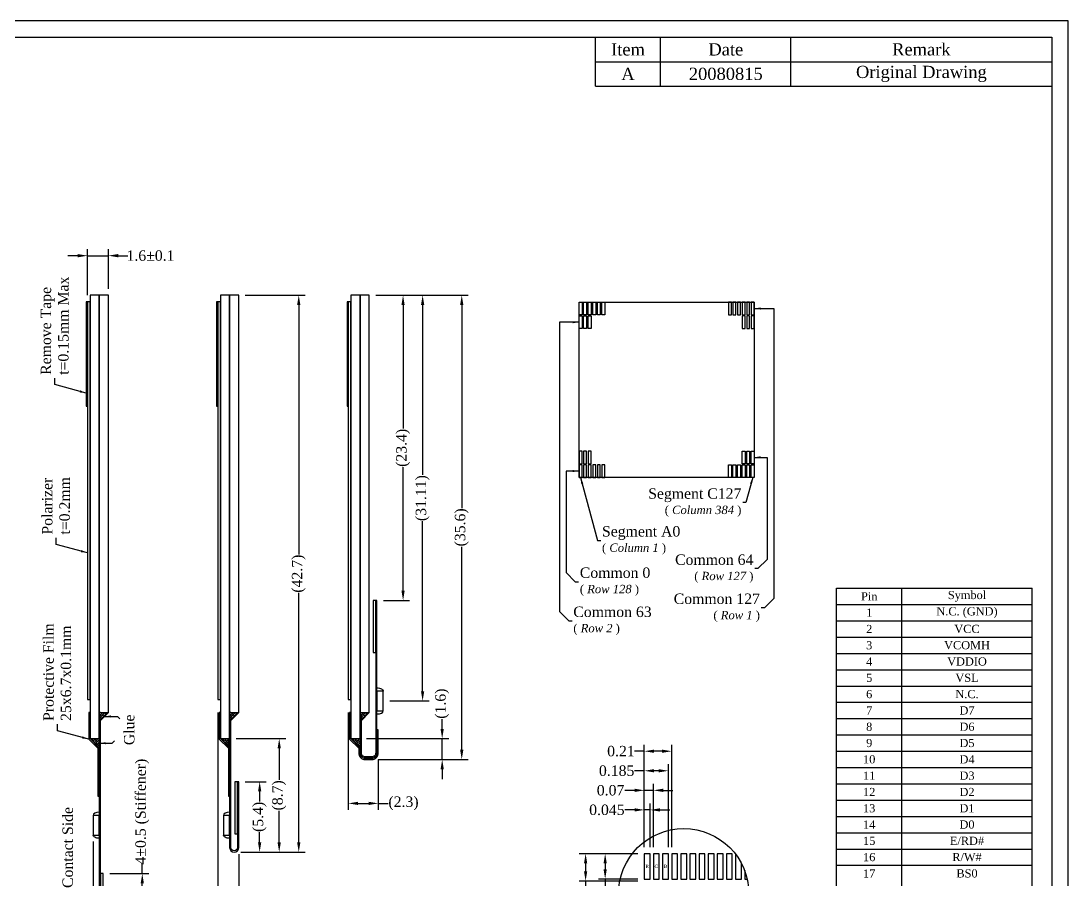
# Model space of a CAD drawing. Extents: x -2 to 150, y 0 to 100.
# Drawn here: x 69.7 to 150, y 34.1 to 100 of the extents above; entities that cross this region are included whole.
import ezdxf

# ---------------------------------------------------------------- set-up
doc = ezdxf.new("R2010")
doc.units = 0
doc.header["$MEASUREMENT"] = 0
for name, color, linetype in [('COF', 3, 'Continuous'), ('Dimension', 7, 'Continuous'), ('Driver IC', 8, 'Continuous'), ('Frame', 7, 'Continuous'), ('Index', 7, 'Continuous'), ('Pixel', 5, 'Continuous'), ('Tape', 6, 'Continuous')]:
    doc.layers.add(name, color=color, linetype=linetype)
doc.styles.get("Standard").update_dxf_attribs({"font": 'TIMES.TTF'})
doc.dimstyles.get("Standard").update_dxf_attribs({"dimtxt": 0.7, "dimasz": 0.75, "dimexe": 0.5, "dimexo": 0.5, "dimgap": 0.1, "dimtad": 0, "dimdec": 3, "dimdsep": 46, "dimtxsty": 'Standard', "dimcen": 0.09, "dimadec": 0, "dimazin": 0, "dimtfac": 1, "dimtdec": 3, "dimtmove": 0, "dimatfit": 3, "dimfxl": 0, "dimtolj": 1, "dimarcsym": 0})

# ---------------------------------------------------------------- blocks, each defined once
blk = doc.blocks.new('*D21')
at = {"layer": 'Defpoints', "color": 0}
for p in [(75.225, 37.574), (75.8, 30.614), (75.8, 26)]:
    blk.add_point(p, dxfattribs=at)
at = {"layer": 'Dimension', "color": 0, "lineweight": -2}
for p, q in [((75.225, 37.074), (75.225, 25.5)), ((75.8, 30.114), (75.8, 25.5)), ((74.475, 26), (73.725, 26)), ((75.225, 26), (75.8, 26)), ((76.55, 26), (77.3, 26))]:
    blk.add_line(p, q, dxfattribs=at)
at = {"layer": 'Dimension', "color": 0}
for points in [[(74.475, 26.125), (74.475, 25.875), (75.225, 26)], [(76.55, 26.125), (76.55, 25.875), (75.8, 26)]]:
    blk.add_solid(points, dxfattribs=at)
at = {"layer": 'Dimension', "color": 0, "insert": (79.635, 26), "char_height": 0.8, "attachment_point": 5}
blk.add_mtext('\\A1;0.80 Max', dxfattribs=at)
blk = doc.blocks.new('*D23')
at = {"layer": 'Defpoints', "color": 0}
for p in [(85.7, 44.964), (86.05, 36.264), (89.5, 36.264)]:
    blk.add_point(p, dxfattribs=at)
at = {"layer": 'Dimension', "color": 0, "lineweight": -2}
for p, q in [((86.2, 44.964), (90, 44.964)), ((89.5, 44.214), (89.5, 41.797)), ((89.5, 37.014), (89.5, 39.431)), ((86.55, 36.264), (90, 36.264))]:
    blk.add_line(p, q, dxfattribs=at)
at = {"layer": 'Dimension', "color": 0}
for points in [[(89.375, 44.214), (89.625, 44.214), (89.5, 44.964)], [(89.375, 37.014), (89.625, 37.014), (89.5, 36.264)]]:
    blk.add_solid(points, dxfattribs=at)
at = {"layer": 'Dimension', "color": 0, "insert": (89.5, 40.614), "char_height": 0.8, "attachment_point": 5, "rotation": 90}
blk.add_mtext('\\A1;(8.7)', dxfattribs=at)
blk = doc.blocks.new('*D24')
at = {"layer": 'Defpoints', "color": 0}
for p in [(86.4, 41.664), (88, 41.664), (86.05, 36.264)]:
    blk.add_point(p, dxfattribs=at)
at = {"layer": 'Dimension', "color": 0, "lineweight": -2}
for p, q in [((86.9, 41.664), (88.5, 41.664)), ((88, 40.914), (88, 40.147)), ((88, 37.014), (88, 37.781)), ((86.55, 36.264), (88.5, 36.264))]:
    blk.add_line(p, q, dxfattribs=at)
at = {"layer": 'Dimension', "color": 0}
for points in [[(87.875, 40.914), (88.125, 40.914), (88, 41.664)], [(87.875, 37.014), (88.125, 37.014), (88, 36.264)]]:
    blk.add_solid(points, dxfattribs=at)
at = {"layer": 'Dimension', "color": 0, "insert": (88, 38.964), "char_height": 0.8, "attachment_point": 5, "rotation": 90}
blk.add_mtext('\\A1;(5.4)', dxfattribs=at)
blk = doc.blocks.new('*D25')
at = {"layer": 'Defpoints', "color": 0}
for p in [(96.4, 78.964), (99, 78.964), (97, 55.564)]:
    blk.add_point(p, dxfattribs=at)
at = {"layer": 'Dimension', "color": 0, "lineweight": -2}
for p, q in [((96.9, 78.964), (99.5, 78.964)), ((99, 78.214), (99, 68.743)), ((99, 56.314), (99, 65.785)), ((97.5, 55.564), (99.5, 55.564))]:
    blk.add_line(p, q, dxfattribs=at)
at = {"layer": 'Dimension', "color": 0}
for points in [[(98.875, 78.214), (99.125, 78.214), (99, 78.964)], [(98.875, 56.314), (99.125, 56.314), (99, 55.564)]]:
    blk.add_solid(points, dxfattribs=at)
at = {"layer": 'Dimension', "color": 0, "insert": (99, 67.264), "char_height": 0.8, "attachment_point": 5, "rotation": 90}
blk.add_mtext('\\A1;(23.4)', dxfattribs=at)
blk = doc.blocks.new('*D26')
at = {"layer": 'Defpoints', "color": 0}
for p in [(96.4, 78.964), (100.5, 78.964), (97.475, 47.854)]:
    blk.add_point(p, dxfattribs=at)
at = {"layer": 'Dimension', "color": 0, "lineweight": -2}
for p, q in [((96.9, 78.964), (101, 78.964)), ((100.5, 78.214), (100.5, 65.183)), ((100.5, 48.604), (100.5, 61.635)), ((97.975, 47.854), (101, 47.854))]:
    blk.add_line(p, q, dxfattribs=at)
at = {"layer": 'Dimension', "color": 0}
for points in [[(100.375, 78.214), (100.625, 78.214), (100.5, 78.964)], [(100.375, 48.604), (100.625, 48.604), (100.5, 47.854)]]:
    blk.add_solid(points, dxfattribs=at)
at = {"layer": 'Dimension', "color": 0, "insert": (100.5, 63.409), "char_height": 0.8, "attachment_point": 5, "rotation": 90}
blk.add_mtext('\\A1;(31.11)', dxfattribs=at)
blk = doc.blocks.new('*D27')
at = {"layer": 'Defpoints', "color": 0}
for p in [(76.4, 82), (76.4, 78.964), (74.8, 78.464)]:
    blk.add_point(p, dxfattribs=at)
at = {"layer": 'Dimension', "color": 0, "lineweight": -2}
for p, q in [((74.05, 82), (73.3, 82)), ((74.8, 78.964), (74.8, 82.5)), ((74.8, 82), (76.4, 82)), ((76.4, 79.464), (76.4, 82.5)), ((77.15, 82), (77.9, 82))]:
    blk.add_line(p, q, dxfattribs=at)
at = {"layer": 'Dimension', "color": 0}
for points in [[(74.05, 82.125), (74.05, 81.875), (74.8, 82)], [(77.15, 82.125), (77.15, 81.875), (76.4, 82)]]:
    blk.add_solid(points, dxfattribs=at)
at = {"layer": 'Dimension', "color": 0, "insert": (79.631, 82), "char_height": 0.8, "attachment_point": 5}
blk.add_mtext('\\A1;1.6±0.1', dxfattribs=at)
blk = doc.blocks.new('*D30')
at = {"layer": 'Defpoints', "color": 0}
for p in [(117.5, 39.5), (117.5, 36.14), (117.95, 36.14)]:
    blk.add_point(p, dxfattribs=at)
at = {"layer": 'Dimension', "color": 0, "lineweight": -2}
for p, q in [((116.75, 39.5), (116, 39.5)), ((117.5, 36.64), (117.5, 40)), ((117.95, 39.5), (117.5, 39.5)), ((117.95, 36.64), (117.95, 40)), ((118.7, 39.5), (119.45, 39.5))]:
    blk.add_line(p, q, dxfattribs=at)
at = {"layer": 'Dimension', "color": 0}
for points in [[(116.75, 39.625), (116.75, 39.375), (117.5, 39.5)], [(118.7, 39.625), (118.7, 39.375), (117.95, 39.5)]]:
    blk.add_solid(points, dxfattribs=at)
at = {"layer": 'Dimension', "color": 0, "insert": (114.631, 39.5), "char_height": 0.8, "attachment_point": 5}
blk.add_mtext('\\A1;0.045', dxfattribs=at)
blk = doc.blocks.new('*D31')
at = {"layer": 'Defpoints', "color": 0}
for p in [(117.5, 41), (117.5, 36.14), (118.2, 36.14)]:
    blk.add_point(p, dxfattribs=at)
at = {"layer": 'Dimension', "color": 0, "lineweight": -2}
for p, q in [((116.75, 41), (116, 41)), ((117.5, 36.64), (117.5, 41.5)), ((118.2, 41), (117.5, 41)), ((118.2, 36.64), (118.2, 41.5)), ((118.95, 41), (119.7, 41))]:
    blk.add_line(p, q, dxfattribs=at)
at = {"layer": 'Dimension', "color": 0}
for points in [[(116.75, 41.125), (116.75, 40.875), (117.5, 41)], [(118.95, 41.125), (118.95, 40.875), (118.2, 41)]]:
    blk.add_solid(points, dxfattribs=at)
at = {"layer": 'Dimension', "color": 0, "insert": (114.914, 41), "char_height": 0.8, "attachment_point": 5}
blk.add_mtext('\\A1;0.07', dxfattribs=at)
blk = doc.blocks.new('*D32')
at = {"layer": 'Defpoints', "color": 0}
for p in [(117.5, 36.14), (114.5, 34.2), (117.5, 34.2)]:
    blk.add_point(p, dxfattribs=at)
at = {"layer": 'Dimension', "color": 0, "lineweight": -2}
for p, q in [((117, 36.14), (114, 36.14)), ((114.5, 35.39), (114.5, 34.95)), ((117, 34.2), (114, 34.2)), ((114.5, 34.2), (114.5, 33.45))]:
    blk.add_line(p, q, dxfattribs=at)
at = {"layer": 'Dimension', "color": 0}
for points in [[(114.375, 35.39), (114.625, 35.39), (114.5, 36.14)], [(114.375, 34.95), (114.625, 34.95), (114.5, 34.2)]]:
    blk.add_solid(points, dxfattribs=at)
at = {"layer": 'Dimension', "color": 0, "insert": (114.5, 32.063), "char_height": 0.8, "attachment_point": 5, "rotation": 90}
blk.add_mtext('\\A1;0.194', dxfattribs=at)
blk = doc.blocks.new('*D33')
at = {"layer": 'Defpoints', "color": 0}
for p in [(117.5, 36.14), (113, 34.04), (117.5, 34.04)]:
    blk.add_point(p, dxfattribs=at)
at = {"layer": 'Dimension', "color": 0, "lineweight": -2}
for p, q in [((117, 36.14), (112.5, 36.14)), ((113, 35.39), (113, 34.79)), ((117, 34.04), (112.5, 34.04)), ((113, 34.04), (113, 33.29))]:
    blk.add_line(p, q, dxfattribs=at)
at = {"layer": 'Dimension', "color": 0}
for points in [[(112.875, 35.39), (113.125, 35.39), (113, 36.14)], [(112.875, 34.79), (113.125, 34.79), (113, 34.04)]]:
    blk.add_solid(points, dxfattribs=at)
at = {"layer": 'Dimension', "color": 0, "insert": (113, 32.25), "char_height": 0.8, "attachment_point": 5, "rotation": 90}
blk.add_mtext('\\A1;0.21', dxfattribs=at)
blk = doc.blocks.new('*D34')
at = {"layer": 'Defpoints', "color": 0}
for p in [(117.5, 42.5), (117.5, 36.14), (119.35, 36.14)]:
    blk.add_point(p, dxfattribs=at)
at = {"layer": 'Dimension', "color": 0, "lineweight": -2}
for p, q in [((117.5, 36.64), (117.5, 43)), ((119.35, 36.64), (119.35, 43)), ((117.5, 42.5), (116.75, 42.5)), ((118.6, 42.5), (118.25, 42.5))]:
    blk.add_line(p, q, dxfattribs=at)
at = {"layer": 'Dimension', "color": 0}
for points in [[(118.25, 42.625), (118.25, 42.375), (117.5, 42.5)], [(118.6, 42.625), (118.6, 42.375), (119.35, 42.5)]]:
    blk.add_solid(points, dxfattribs=at)
at = {"layer": 'Dimension', "color": 0, "insert": (115.381, 42.5), "char_height": 0.8, "attachment_point": 5}
blk.add_mtext('\\A1;0.185', dxfattribs=at)
blk = doc.blocks.new('*D35')
at = {"layer": 'Defpoints', "color": 0}
for p in [(117.5, 44), (117.5, 36.14), (119.6, 36.14)]:
    blk.add_point(p, dxfattribs=at)
at = {"layer": 'Dimension', "color": 0, "lineweight": -2}
for p, q in [((117.5, 36.64), (117.5, 44.5)), ((119.6, 36.64), (119.6, 44.5)), ((117.5, 44), (116.75, 44)), ((118.85, 44), (118.25, 44))]:
    blk.add_line(p, q, dxfattribs=at)
at = {"layer": 'Dimension', "color": 0}
for points in [[(118.25, 44.125), (118.25, 43.875), (117.5, 44)], [(118.85, 44.125), (118.85, 43.875), (119.6, 44)]]:
    blk.add_solid(points, dxfattribs=at)
at = {"layer": 'Dimension', "color": 0, "insert": (115.71, 44), "char_height": 0.8, "attachment_point": 5}
blk.add_mtext('\\A1;0.21', dxfattribs=at)
blk = doc.blocks.new('*D40')
at = {"layer": 'Defpoints', "color": 0}
for p in [(86.4, 78.964), (86.05, 36.264), (91, 36.264)]:
    blk.add_point(p, dxfattribs=at)
at = {"layer": 'Dimension', "color": 0, "lineweight": -2}
for p, q in [((86.9, 78.964), (91.5, 78.964)), ((91, 78.214), (91, 59.093)), ((91, 37.014), (91, 56.135)), ((86.55, 36.264), (91.5, 36.264))]:
    blk.add_line(p, q, dxfattribs=at)
at = {"layer": 'Dimension', "color": 0}
for points in [[(90.875, 78.214), (91.125, 78.214), (91, 78.964)], [(90.875, 37.014), (91.125, 37.014), (91, 36.264)]]:
    blk.add_solid(points, dxfattribs=at)
at = {"layer": 'Dimension', "color": 0, "insert": (91, 57.614), "char_height": 0.8, "attachment_point": 5, "rotation": 90}
blk.add_mtext('\\A1;(42.7)', dxfattribs=at)
blk = doc.blocks.new('*D41')
at = {"layer": 'Defpoints', "color": 0}
for p in [(84.8, 47.464), (86.4, 36.614), (86.4, 33)]:
    blk.add_point(p, dxfattribs=at)
at = {"layer": 'Dimension', "color": 0, "lineweight": -2}
for p, q in [((84.8, 46.964), (84.8, 32.5)), ((86.4, 36.114), (86.4, 32.5)), ((84.05, 33), (83.3, 33)), ((84.8, 33), (86.4, 33)), ((87.15, 33), (87.9, 33))]:
    blk.add_line(p, q, dxfattribs=at)
at = {"layer": 'Dimension', "color": 0}
for points in [[(84.05, 33.125), (84.05, 32.875), (84.8, 33)], [(87.15, 33.125), (87.15, 32.875), (86.4, 33)]]:
    blk.add_solid(points, dxfattribs=at)
at = {"layer": 'Dimension', "color": 0, "insert": (89.083, 33), "char_height": 0.8, "attachment_point": 5}
blk.add_mtext('\\A1;(1.6)', dxfattribs=at)
blk = doc.blocks.new('*D42')
at = {"layer": 'Defpoints', "color": 0}
for p in [(95.7, 44.964), (102, 44.964), (96.6, 43.364)]:
    blk.add_point(p, dxfattribs=at)
at = {"layer": 'Dimension', "color": 0, "lineweight": -2}
for p, q in [((102, 45.714), (102, 46.464)), ((96.2, 44.964), (102.5, 44.964)), ((102, 43.364), (102, 44.964)), ((97.1, 43.364), (102.5, 43.364)), ((102, 42.614), (102, 41.864))]:
    blk.add_line(p, q, dxfattribs=at)
at = {"layer": 'Dimension', "color": 0}
for points in [[(101.875, 45.714), (102.125, 45.714), (102, 44.964)], [(101.875, 42.614), (102.125, 42.614), (102, 43.364)]]:
    blk.add_solid(points, dxfattribs=at)
at = {"layer": 'Dimension', "color": 0, "insert": (102, 47.647), "char_height": 0.8, "attachment_point": 5, "rotation": 90}
blk.add_mtext('\\A1;(1.6)', dxfattribs=at)
blk = doc.blocks.new('*D43')
at = {"layer": 'Defpoints', "color": 0}
for p in [(96.4, 78.964), (103.5, 78.964), (96.6, 43.364)]:
    blk.add_point(p, dxfattribs=at)
at = {"layer": 'Dimension', "color": 0, "lineweight": -2}
for p, q in [((96.9, 78.964), (104, 78.964)), ((103.5, 78.214), (103.5, 62.643)), ((103.5, 44.114), (103.5, 59.685)), ((97.1, 43.364), (104, 43.364))]:
    blk.add_line(p, q, dxfattribs=at)
at = {"layer": 'Dimension', "color": 0}
for points in [[(103.375, 78.214), (103.625, 78.214), (103.5, 78.964)], [(103.375, 44.114), (103.625, 44.114), (103.5, 43.364)]]:
    blk.add_solid(points, dxfattribs=at)
at = {"layer": 'Dimension', "color": 0, "insert": (103.5, 61.164), "char_height": 0.8, "attachment_point": 5, "rotation": 90}
blk.add_mtext('\\A1;(35.6)', dxfattribs=at)
blk = doc.blocks.new('*D44')
at = {"layer": 'Defpoints', "color": 0}
for p in [(94.8, 47.464), (97.1, 43.864), (97.1, 40)]:
    blk.add_point(p, dxfattribs=at)
at = {"layer": 'Dimension', "color": 0, "lineweight": -2}
for p, q in [((94.8, 46.964), (94.8, 39.5)), ((97.1, 43.364), (97.1, 39.5)), ((95.55, 40), (96.35, 40)), ((97.1, 40), (97.85, 40))]:
    blk.add_line(p, q, dxfattribs=at)
at = {"layer": 'Dimension', "color": 0}
for points in [[(95.55, 40.125), (95.55, 39.875), (94.8, 40)], [(96.35, 40.125), (96.35, 39.875), (97.1, 40)]]:
    blk.add_solid(points, dxfattribs=at)
at = {"layer": 'Dimension', "color": 0, "insert": (99.033, 40), "char_height": 0.8, "attachment_point": 5}
blk.add_mtext('\\A1;(2.3)', dxfattribs=at)
blk = doc.blocks.new('*D53')
at = {"layer": 'Defpoints', "color": 0}
for p in [(76, 34.614), (79, 34.614), (76, 30.614)]:
    blk.add_point(p, dxfattribs=at)
at = {"layer": 'Dimension', "color": 0, "lineweight": -2}
for p, q in [((79, 34.614), (79, 35.364)), ((76.5, 34.614), (79.5, 34.614)), ((79, 31.364), (79, 33.864)), ((76.5, 30.614), (79.5, 30.614))]:
    blk.add_line(p, q, dxfattribs=at)
at = {"layer": 'Dimension', "color": 0}
for points in [[(78.875, 33.864), (79.125, 33.864), (79, 34.614)], [(78.875, 31.364), (79.125, 31.364), (79, 30.614)]]:
    blk.add_solid(points, dxfattribs=at)
at = {"layer": 'Dimension', "color": 0, "insert": (79, 39.367), "char_height": 0.8, "attachment_point": 5, "rotation": 90}
blk.add_mtext('\\A1;4±0.5 (Stiffener)', dxfattribs=at)

msp = doc.modelspace()

# ---------------------------------------------------------------- hatches: boundary and pattern name
h = msp.add_hatch()
h.set_pattern_fill('ANSI38', color=8, style=0)
h.set_pattern_definition([(45, (-165.25268, -57.96091), (-0.08838835, 0.08838835), []), (135, (-165.25268, -57.96091), (-0.26516504, 0.08838835), [0.3125, -0.1875])])
h.paths.add_polyline_path([(76.4, 46.964), (75.7, 46.964), (75.7, 46.464), (75.8, 46.464), (75.8, 46.364)])
h = msp.add_hatch()
h.set_pattern_fill('ANSI38', color=8, style=0)
h.set_pattern_definition([(45, (-155.25268, -57.96091), (-0.08838835, 0.08838835), []), (135, (-155.25268, -57.96091), (-0.26516504, 0.08838835), [0.3125, -0.1875])])
h.paths.add_polyline_path([(86.4, 46.964), (85.7, 46.964), (85.7, 46.464), (85.8, 46.464), (85.8, 46.364)])
h = msp.add_hatch()
h.set_pattern_fill('ANSI38', color=8, style=0)
h.set_pattern_definition([(45, (-145.25268, -57.96091), (-0.08838835, 0.08838835), []), (135, (-145.25268, -57.96091), (-0.26516504, 0.08838835), [0.3125, -0.1875])])
h.paths.add_polyline_path([(96.4, 46.964), (95.7, 46.964), (95.7, 46.464), (95.8, 46.464), (95.8, 46.364)])
h = msp.add_hatch()
h.set_pattern_fill('ANSI38', color=8, style=0)
h.set_pattern_definition([(45, (15, 0.084), (-0.08838835, 0.08838835), []), (135, (15, 0.084), (-0.26516504, 0.08838835), [0.3125, -0.1875])])
h.paths.add_polyline_path([(75.7, 44.964), (75, 44.964), (75.7, 44.264)])
h = msp.add_hatch()
h.set_pattern_fill('ANSI38', color=8, style=0)
h.set_pattern_definition([(45, (25, 0.044), (-0.08838835, 0.08838835), []), (135, (25, 0.044), (-0.26516504, 0.08838835), [0.3125, -0.1875])])
h.paths.add_polyline_path([(85.7, 44.964), (85, 44.964), (85.7, 44.264)])
h = msp.add_hatch()
h.set_pattern_fill('ANSI38', color=8, style=0)
h.set_pattern_definition([(45, (35, 0.044), (-0.08838835, 0.08838835), []), (135, (35, 0.044), (-0.26516504, 0.08838835), [0.3125, -0.1875])])
h.paths.add_polyline_path([(95.7, 44.964), (95, 44.964), (95.7, 44.264)])

# ---------------------------------------------------------------- linework, layer by layer
for points in [[(75, 44.964), (75.7, 44.964), (75.7, 78.964), (75, 78.964)], [(75.7, 46.964), (76.4, 46.964), (76.4, 78.964), (75.7, 78.964)], [(85, 44.964), (85.7, 44.964), (85.7, 78.964), (85, 78.964)], [(85.7, 46.964), (86.4, 46.964), (86.4, 78.964), (85.7, 78.964)], [(95, 44.964), (95.7, 44.964), (95.7, 78.964), (95, 78.964)], [(95.7, 46.964), (96.4, 46.964), (96.4, 78.964), (95.7, 78.964)]]:
    msp.add_lwpolyline(points, close=True)
at = {"color": 4}
for points in [[(74.8, 78.464), (74.7, 78.464), (74.7, 70.464), (74.8, 70.464)], [(84.8, 78.464), (84.7, 78.464), (84.7, 70.464), (84.8, 70.464)], [(94.8, 78.464), (94.7, 78.464), (94.7, 70.464), (94.8, 70.464)]]:
    msp.add_lwpolyline(points, close=True, dxfattribs=at)
at = {"color": 6}
for points in [[(75, 78.464), (74.8, 78.464), (74.8, 47.964), (75, 47.964)], [(85, 78.464), (84.8, 78.464), (84.8, 47.964), (85, 47.964)], [(95, 78.464), (94.8, 78.464), (94.8, 47.964), (95, 47.964)]]:
    msp.add_lwpolyline(points, close=True, dxfattribs=at)
at = {"color": 8}
for points in [[(75.8, 46.364), (75.8, 46.464), (75.7, 46.464), (75.7, 46.964), (76.4, 46.964), (75.8, 46.364)], [(85.8, 46.364), (85.8, 46.464), (85.7, 46.464), (85.7, 46.964), (86.4, 46.964), (85.8, 46.364)], [(95.8, 46.364), (95.8, 46.464), (95.7, 46.464), (95.7, 46.964), (96.4, 46.964), (95.8, 46.364)], [(75, 44.964), (75.7, 44.964), (75.7, 44.264)], [(85, 44.964), (85.7, 44.964), (85.7, 44.264)], [(95, 44.964), (95.7, 44.964), (95.7, 44.264)]]:
    msp.add_lwpolyline(points, close=True, dxfattribs=at)
at = {"layer": 'COF'}
msp.add_line((95.8, 46.464), (95.8, 46.464), dxfattribs=at)
for points in [[(95.8, 46.464), (95.7, 46.464), (95.8, 46.464), (95.7, 46.464), (95.7, 43.864, 0.4142136), (96.1, 43.464), (96.6, 43.464, 0.4142136), (97, 43.864), (97, 55.564), (96.9, 55.564), (96.9, 43.864, -0.4142136), (96.6, 43.564), (96.1, 43.564, -0.4142136), (95.8, 43.864)], [(86.4, 36.614), (86.4, 41.664), (86.3, 41.664), (86.3, 36.614, -1), (85.8, 36.614), (85.8, 46.464), (85.7, 46.464), (85.7, 36.614, 1)]]:
    msp.add_lwpolyline(points, format="xyb", close=True, dxfattribs=at)
at = {"layer": 'COF', "color": 2}
for points in [[(96.7, 51.564), (96.9, 51.564), (96.9, 55.564), (96.7, 55.564)], [(86.1, 37.664), (86.3, 37.664), (86.3, 41.664), (86.1, 41.664)], [(75.8, 30.614), (76, 30.614), (76, 34.614), (75.8, 34.614)]]:
    msp.add_lwpolyline(points, close=True, dxfattribs=at)
at = {"layer": 'COF'}
for points in [[(75.7, 30.614), (75.8, 30.614), (75.8, 46.464), (75.7, 46.464)], [(96.1, 43.564), (96.1, 43.564)]]:
    msp.add_lwpolyline(points, close=True, dxfattribs=at)
at = {"layer": 'Driver IC'}
for points in [[(97.475, 48.604), (97, 48.604), (97, 47.104), (97.475, 47.104)], [(75.225, 37.574), (75.7, 37.574), (75.7, 39.074), (75.225, 39.074)], [(85.225, 37.574), (85.7, 37.574), (85.7, 39.074), (85.225, 39.074)]]:
    msp.add_lwpolyline(points, close=True, dxfattribs=at)
at = {"layer": 'Driver IC', "extrusion": (0, 0, -1)}
for centre, major_axis in [((97, 48.604), (-0.475, 0)), ((75.7, 37.574), (0.475, 0)), ((85.7, 37.574), (0.475, 0))]:
    msp.add_ellipse(centre, major_axis=major_axis, ratio=0.5263158, start_param=1.5707963, end_param=3.1415927, dxfattribs=at)
at = {"layer": 'Driver IC'}
for centre, major_axis in [((97, 47.104), (0.475, 0)), ((75.7, 39.074), (-0.475, 0)), ((85.7, 39.074), (-0.475, 0))]:
    msp.add_ellipse(centre, major_axis=major_axis, ratio=0.5263158, start_param=-1.5707963, end_param=0, dxfattribs=at)
at = {"layer": 'Frame'}
for p, q in [((113.75, 95), (113.75, 98.75)), ((118.75, 95), (118.75, 98.75)), ((128.75, 95), (128.75, 98.75)), ((113.75, 96.875), (148.75, 96.875)), ((113.75, 95), (148.75, 95)), ((132.25, 56.5), (147.25, 56.5)), ((132.25, 17.75), (132.25, 56.5)), ((137.25, 17.75), (137.25, 56.5)), ((147.25, 17.75), (147.25, 56.5)), ((132.25, 55.25), (147.25, 55.25)), ((132.25, 54), (147.25, 54)), ((132.25, 52.75), (147.25, 52.75)), ((132.25, 51.5), (147.25, 51.5)), ((132.25, 50.25), (147.25, 50.25)), ((132.25, 49), (147.25, 49)), ((132.25, 47.75), (147.25, 47.75)), ((132.25, 46.5), (147.25, 46.5)), ((132.25, 45.25), (147.25, 45.25)), ((132.25, 44), (147.25, 44)), ((132.25, 42.75), (147.25, 42.75)), ((132.25, 41.5), (147.25, 41.5)), ((132.25, 40.25), (147.25, 40.25)), ((132.25, 39), (147.25, 39)), ((132.25, 37.75), (147.25, 37.75)), ((132.25, 36.5), (147.25, 36.5)), ((132.25, 35.25), (147.25, 35.25))]:
    msp.add_line(p, q, dxfattribs=at)
for points in [[(150, 100), (0, 100), (0, 0), (150, 0)], [(148.75, 1.25), (1.25, 1.25), (1.25, 98.75), (148.75, 98.75)]]:
    msp.add_lwpolyline(points, close=True, dxfattribs=at)
at = {"layer": 'Index', "color": 5}
for points in [[(126.9275, 58.7071), (126.2204, 58), (125.9704, 58)], [(111.5, 57.7071), (112.2071, 57), (112.4571, 57)], [(127.4275, 55.7071), (126.7204, 55), (126.4704, 55)], [(111, 54.7071), (111.7071, 54), (111.9571, 54)]]:
    msp.add_lwpolyline(points, dxfattribs=at)
at = {"layer": 'Index'}
msp.add_circle((120.525, 33.07), 5, dxfattribs=at)
at = {"layer": 'Pixel', "color": 5}
for points in [[(112.5, 78.432), (125.9275, 78.432), (125.9275, 65), (112.5, 65)], [(113.2, 78.432), (113.425, 78.432), (113.425, 77.462), (113.2, 77.462)], [(114.25, 78.432), (114.475, 78.432), (114.475, 77.462), (114.25, 77.462)], [(113.2, 77.382), (113.425, 77.382), (113.425, 76.412), (113.2, 76.412)], [(113.2, 66.05), (113.425, 66.05), (113.425, 67.02), (113.2, 67.02)], [(113.2, 65), (113.425, 65), (113.425, 65.97), (113.2, 65.97)], [(114.25, 65), (114.475, 65), (114.475, 65.97), (114.25, 65.97)], [(118.9, 34.2), (119.35, 34.2), (119.35, 36.14), (118.9, 36.14)], [(121, 34.2), (121.45, 34.2), (121.45, 36.14), (121, 36.14)], [(123.1, 34.2), (123.55, 34.2), (123.55, 36.14), (123.1, 36.14)]]:
    msp.add_lwpolyline(points, close=True, dxfattribs=at)
at = {"layer": 'Pixel', "color": 1}
for points in [[(112.5, 78.432), (112.725, 78.432), (112.725, 77.462), (112.5, 77.462)], [(113.55, 78.432), (113.775, 78.432), (113.775, 77.462), (113.55, 77.462)], [(124.1775, 78.432), (123.9525, 78.432), (123.9525, 77.462), (124.1775, 77.462)], [(125.2275, 78.432), (125.0025, 78.432), (125.0025, 77.462), (125.2275, 77.462)], [(112.5, 77.382), (112.725, 77.382), (112.725, 76.412), (112.5, 76.412)], [(125.2275, 77.382), (125.0025, 77.382), (125.0025, 76.412), (125.2275, 76.412)], [(112.5, 66.05), (112.725, 66.05), (112.725, 67.02), (112.5, 67.02)], [(125.2275, 66.05), (125.0025, 66.05), (125.0025, 67.02), (125.2275, 67.02)], [(112.5, 65), (112.725, 65), (112.725, 65.97), (112.5, 65.97)], [(113.55, 65), (113.775, 65), (113.775, 65.97), (113.55, 65.97)], [(124.1775, 65), (123.9525, 65), (123.9525, 65.97), (124.1775, 65.97)], [(125.2275, 65), (125.0025, 65), (125.0025, 65.97), (125.2275, 65.97)], [(117.5, 34.2), (117.95, 34.2), (117.95, 36.14), (117.5, 36.14)], [(119.6, 34.2), (120.05, 34.2), (120.05, 36.14), (119.6, 36.14)], [(121.7, 34.2), (122.15, 34.2), (122.15, 36.14), (121.7, 36.14)], [(123.8, 34.2), (124.25, 34.2), (124.25, 36.14), (123.8, 36.14)]]:
    msp.add_lwpolyline(points, close=True, dxfattribs=at)
at = {"layer": 'Pixel', "color": 3}
for points in [[(112.85, 78.432), (113.075, 78.432), (113.075, 77.462), (112.85, 77.462)], [(113.9, 78.432), (114.125, 78.432), (114.125, 77.462), (113.9, 77.462)], [(124.5275, 78.432), (124.3025, 78.432), (124.3025, 77.462), (124.5275, 77.462)], [(125.5775, 78.432), (125.3525, 78.432), (125.3525, 77.462), (125.5775, 77.462)], [(112.85, 77.382), (113.075, 77.382), (113.075, 76.412), (112.85, 76.412)], [(125.5775, 77.382), (125.3525, 77.382), (125.3525, 76.412), (125.5775, 76.412)], [(112.85, 66.05), (113.075, 66.05), (113.075, 67.02), (112.85, 67.02)], [(125.5775, 66.05), (125.3525, 66.05), (125.3525, 67.02), (125.5775, 67.02)], [(112.85, 65), (113.075, 65), (113.075, 65.97), (112.85, 65.97)], [(113.9, 65), (114.125, 65), (114.125, 65.97), (113.9, 65.97)], [(124.5275, 65), (124.3025, 65), (124.3025, 65.97), (124.5275, 65.97)], [(125.5775, 65), (125.3525, 65), (125.3525, 65.97), (125.5775, 65.97)], [(118.2, 34.2), (118.65, 34.2), (118.65, 36.14), (118.2, 36.14)], [(120.3, 34.2), (120.75, 34.2), (120.75, 36.14), (120.3, 36.14)], [(122.4, 34.2), (122.85, 34.2), (122.85, 36.14), (122.4, 36.14)]]:
    msp.add_lwpolyline(points, close=True, dxfattribs=at)
at = {"layer": 'Pixel'}
for points in [[(124.8775, 78.432), (124.6525, 78.432), (124.6525, 77.462), (124.8775, 77.462)], [(125.9275, 78.432), (125.7025, 78.432), (125.7025, 77.462), (125.9275, 77.462)], [(125.9275, 77.382), (125.7025, 77.382), (125.7025, 76.412), (125.9275, 76.412)], [(125.9275, 66.05), (125.7025, 66.05), (125.7025, 67.02), (125.9275, 67.02)], [(124.8775, 65), (124.6525, 65), (124.6525, 65.97), (124.8775, 65.97)], [(125.9275, 65), (125.7025, 65), (125.7025, 65.97), (125.9275, 65.97)]]:
    msp.add_lwpolyline(points, close=True, dxfattribs=at)
at = {"layer": 'Pixel', "color": 3}
msp.add_lwpolyline([(124.5, 36.103), (124.5, 34.2), (124.95, 34.2), (124.95, 35.398)], dxfattribs=at)
at = {"layer": 'Pixel', "color": 5}
msp.add_lwpolyline([(125.2, 34.8432), (125.2, 34.2), (125.3956, 34.2)], dxfattribs=at)
at = {"layer": 'Tape'}
for points in [[(75.7, 40.5539), (75.7, 44.264), (75, 44.964), (75, 46.964), (74.9, 46.964), (74.9, 44.9226), (75.6, 44.2226), (75.6, 40.5539)], [(85.7, 44.264), (85, 44.964), (85, 46.964), (84.9, 46.964), (84.9, 44.9226), (85.6, 44.2226), (85.6, 40.5539), (85.7, 40.5539)], [(96.1, 43.464), (96.1, 43.464)]]:
    msp.add_lwpolyline(points, close=True, dxfattribs=at)
msp.add_lwpolyline([(96.1, 43.364), (96.6, 43.364, 0.4142136), (97.1, 43.864), (97.1, 45.6341), (97, 45.6341), (97, 43.864, -0.4142136), (96.6, 43.464), (96.1, 43.464, -0.4142136), (95.7, 43.864), (95.7, 44.264), (95, 44.964), (95, 46.964), (94.9, 46.964), (94.9, 44.9226), (95.6, 44.2226), (95.6, 43.864, 0.4142136)], format="xyb", close=True, dxfattribs=at)

# ---------------------------------------------------------------- texts
at = {"insert": (78, 45.639), "char_height": 0.8, "attachment_point": 5, "rotation": 90}
msp.add_mtext('Glue', dxfattribs=at)
at = {"layer": 'Dimension', "color": 0, "insert": (73.5841, 65.3991), "char_height": 0.7, "attachment_point": 1}
msp.add_mtext('\\A1;', dxfattribs=at)
at = {"layer": 'Frame', "attachment_point": 5}
for s, insert, char_height in [('{\\fTimes New Roman|b0|i0|c0|p18;Item}', (116.25, 97.8125), 0.9375), ('{\\fTimes New Roman|b0|i0|c0|p18;Date}', (123.75, 97.8125), 0.9375), ('{\\fTimes New Roman|b0|i0|c0|p18;Remark}', (138.75, 97.8125), 0.9375), ('A', (116.25, 95.9375), 0.9375), ('20080815', (123.75, 95.9375), 0.9375), ('Original Drawing', (138.75, 95.9375), 0.9375), ('{\\fTimes New Roman|b0|i0|c0|p18;Symbol}', (142.25, 55.875), 0.625), ('{\\fTimes New Roman|b0|i0|c0|p18;Pin}', (134.75, 55.875), 0.625), ('{\\fTimes New Roman|b0|i0|c0|p18;1}', (134.75, 54.625), 0.625), ('N.C. (GND)', (142.25, 54.625), 0.625), ('{\\fTimes New Roman|b0|i0|c0|p18;2}', (134.75, 53.375), 0.625), ('VCC', (142.25, 53.375), 0.625), ('{\\fTimes New Roman|b0|i0|c0|p18;3}', (134.75, 52.125), 0.625), ('VCOMH', (142.25, 52.125), 0.625), ('{\\fTimes New Roman|b0|i0|c0|p18;4}', (134.75, 50.875), 0.625), ('VDDIO', (142.25, 50.875), 0.625), ('{\\fTimes New Roman|b0|i0|c0|p18;5}', (134.75, 49.625), 0.625), ('VSL', (142.25, 49.625), 0.625), ('{\\fTimes New Roman|b0|i0|c0|p18;6}', (134.75, 48.375), 0.625), ('N.C.', (142.25, 48.375), 0.625), ('{\\fTimes New Roman|b0|i0|c0|p18;7}', (134.75, 47.125), 0.625), ('D7', (142.25, 47.125), 0.625), ('{\\fTimes New Roman|b0|i0|c0|p18;8}', (134.75, 45.875), 0.625), ('D6', (142.25, 45.875), 0.625), ('9', (134.75, 44.625), 0.625), ('D5', (142.25, 44.625), 0.625), ('10', (134.75, 43.375), 0.625), ('D4', (142.25, 43.375), 0.625), ('11', (134.75, 42.125), 0.625), ('D3', (142.25, 42.125), 0.625), ('12', (134.75, 40.875), 0.625), ('D2', (142.25, 40.875), 0.625), ('13', (134.75, 39.625), 0.625), ('D1', (142.25, 39.625), 0.625), ('14', (134.75, 38.375), 0.625), ('D0', (142.25, 38.375), 0.625), ('15', (134.75, 37.125), 0.625), ('E/RD#', (142.25, 37.125), 0.625), ('16', (134.75, 35.875), 0.625), ('R/W#', (142.25, 35.875), 0.625), ('17', (134.75, 34.625), 0.625), ('BS0', (142.25, 34.625), 0.625)]:
    msp.add_mtext(s, dxfattribs=dict(at, insert=insert, char_height=char_height))
at = {"layer": 'Index', "char_height": 0.8, "attachment_point": 4, "rotation": 90}
for s, insert in [('Remove Tape\\Pt=0.15mm Max', (72.2852, 72.861)), ('Polarizer\\Pt=0.2mm', (72.3852, 60.611)), ('Protective Film\\P25x6.7x0.1mm', (72.4852, 46.3196)), ('{\\fTimes New Roman|b0|i0|c0|p18;Contact Side}', (73.2852, 33.511))]:
    msp.add_mtext(s, dxfattribs=dict(at, insert=insert))
at = {"layer": 'Index', "color": 5, "char_height": 0.25}
for s, insert, attachment_point in [('{\\H3.2x;Segment C127\\P\\H0.8x;( \\fTimes New Roman|b0|i1|c0|p18;Column 384\\fTimes New Roman|b0|i0|c0|p18; )}', (124.9474, 63.0681), 6), ('{\\H3.2x;Segment A0\\P\\H0.8x;( \\fTimes New Roman|b0|i1|c0|p18;Column 1\\fTimes New Roman|b0|i0|c0|p18; )}', (114.2566, 60.1704), 4), ('{\\H3.2x;Common 64\\P\\H0.8x;( \\fTimes New Roman|b0|i1|c0|p18;Row 127\\fTimes New Roman|b0|i0|c0|p18; )}', (125.8704, 58), 6), ('{\\H3.2x;Common 0\\P\\H0.8x;( \\fTimes New Roman|b0|i1|c0|p18;Row 128\\fTimes New Roman|b0|i0|c0|p18; )}', (112.5571, 57), 4), ('{\\H3.2x;Common 127\\P\\H0.8x;( \\fTimes New Roman|b0|i1|c0|p18;Row 1\\fTimes New Roman|b0|i0|c0|p18; )}', (126.3704, 55), 6), ('{\\H3.2x;Common 63\\P\\H0.8x;( \\fTimes New Roman|b0|i1|c0|p18;Row 2\\fTimes New Roman|b0|i0|c0|p18; )}', (112.0571, 54), 4), ('B', (119.125, 35.17), 5)]:
    msp.add_mtext(s, dxfattribs=dict(at, insert=insert, attachment_point=attachment_point))
at = {"layer": 'Index', "color": 1, "insert": (117.725, 35.17), "char_height": 0.25, "attachment_point": 5}
msp.add_mtext('R', dxfattribs=at)
at = {"layer": 'Index', "color": 3, "insert": (118.425, 35.17), "char_height": 0.25, "attachment_point": 5}
msp.add_mtext('G', dxfattribs=at)

# ---------------------------------------------------------------- dimensions: what is measured, and where the dimension line sits
at = {"layer": 'Dimension'}
for base, p1, p2, override, picture, middle in [((76.4, 82), (74.8, 78.464), (76.4, 78.964), {"dimtxt": 0.8, "dimtol": 1, "dimtp": 0.1, "dimtm": 0.1}, '*D27', (79.6306, 82)), ((117.5, 42.5), (119.35, 36.14), (117.5, 36.14), {"dimtxt": 0.8, "dimasz": 0.75, "dimexe": 0.5, "dimexo": 0.5, "dimgap": 0.1, "dimtih": 0, "dimtoh": 0, "dimdec": 3, "dimlfac": 0.1, "dimzin": 8, "dimazin": 2, "dimtzin": 8}, '*D34', (115.3814, 42.5)), ((117.5, 41), (118.2, 36.14), (117.5, 36.14), {"dimtxt": 0.8, "dimasz": 0.75, "dimexe": 0.5, "dimexo": 0.5, "dimgap": 0.1, "dimtih": 0, "dimtoh": 0, "dimdec": 3, "dimlfac": 0.1, "dimzin": 8, "dimazin": 2, "dimtzin": 8}, '*D31', (114.914, 41)), ((117.5, 39.5), (117.95, 36.14), (117.5, 36.14), {"dimtxt": 0.8, "dimasz": 0.75, "dimexe": 0.5, "dimexo": 0.5, "dimgap": 0.1, "dimtih": 0, "dimtoh": 0, "dimdec": 3, "dimlfac": 0.1, "dimzin": 8, "dimazin": 2, "dimtzin": 8}, '*D30', (114.6314, 39.5))]:
    dim = msp.add_linear_dim(base=base, p1=p1, p2=p2, dimstyle='Standard', override=override, dxfattribs=at)
    dim.commit()
    dim.dimension.update_dxf_attribs({"geometry": picture, "text_midpoint": middle})
for base, p1, p2, text, override, picture, middle in [((91, 36.264), (86.4, 78.964), (86.05, 36.264), '(<>)', {"dimtxt": 0.8, "dimasz": 0.75, "dimexe": 0.5, "dimexo": 0.5, "dimgap": 0.1, "dimtih": 0, "dimtoh": 0, "dimdec": 2}, '*D40', (91, 57.614)), ((99, 78.964), (97, 55.564), (96.4, 78.964), '(<>)', {"dimtxt": 0.8, "dimasz": 0.75, "dimexe": 0.5, "dimexo": 0.5, "dimgap": 0.1, "dimtih": 0, "dimtoh": 0, "dimdec": 2}, '*D25', (99, 67.264)), ((100.5, 78.964), (97.475, 47.854), (96.4, 78.964), '(<>)', {"dimtxt": 0.8, "dimasz": 0.75, "dimexe": 0.5, "dimexo": 0.5, "dimgap": 0.1, "dimtih": 0, "dimtoh": 0, "dimdec": 2}, '*D26', (100.5, 63.409)), ((103.5, 78.964), (96.6, 43.364), (96.4, 78.964), '(<>)', {"dimtxt": 0.8, "dimasz": 0.75, "dimexe": 0.5, "dimexo": 0.5, "dimgap": 0.1, "dimtih": 0, "dimtoh": 0, "dimdec": 2}, '*D43', (103.5, 61.164)), ((102, 44.964), (96.6, 43.364), (95.7, 44.964), '(<>)', {"dimtxt": 0.8, "dimasz": 0.75, "dimexe": 0.5, "dimexo": 0.5, "dimgap": 0.1, "dimtih": 0, "dimtoh": 0, "dimdec": 2}, '*D42', (102, 47.6472)), ((89.5, 36.264), (85.7, 44.964), (86.05, 36.264), '(<>)', {"dimtxt": 0.8, "dimasz": 0.75, "dimexe": 0.5, "dimexo": 0.5, "dimgap": 0.1, "dimtih": 0, "dimtoh": 0, "dimdec": 2}, '*D23', (89.5, 40.614)), ((79, 34.614), (76, 30.614), (76, 34.614), '<> (Stiffener)', {"dimtxt": 0.8, "dimasz": 0.75, "dimexe": 0.5, "dimexo": 0.5, "dimgap": 0.1, "dimtih": 0, "dimtoh": 0, "dimzin": 8, "dimazin": 2, "dimtol": 1, "dimtp": 0.5, "dimtm": 0.5, "dimtofl": 1, "dimtzin": 8}, '*D53', (79, 39.3668)), ((88, 41.664), (86.05, 36.264), (86.4, 41.664), '(<>)', {"dimtxt": 0.8, "dimasz": 0.75, "dimexe": 0.5, "dimexo": 0.5, "dimgap": 0.1, "dimtih": 0, "dimtoh": 0, "dimdec": 2}, '*D24', (88, 38.964))]:
    dim = msp.add_linear_dim(base=base, p1=p1, p2=p2, angle=90, text=text, dimstyle='Standard', override=override, dxfattribs=at)
    dim.commit()
    dim.dimension.update_dxf_attribs({"geometry": picture, "text_midpoint": middle})
for base, p1, p2, text, override, picture, middle in [((86.4, 33), (84.8, 47.464), (86.4, 36.614), '(<>)', {"dimtxt": 0.8, "dimtp": 0.5, "dimtm": 0.5}, '*D41', (89.0832, 33)), ((97.1, 40), (94.8, 47.464), (97.1, 43.864), '(<>)', {"dimtxt": 0.8, "dimtp": 0.5, "dimtm": 0.5}, '*D44', (99.0332, 40)), ((75.8, 26), (75.225, 37.574), (75.8, 30.614), '0.80 Max', {"dimtxt": 0.8, "dimasz": 0.75, "dimexe": 0.5, "dimexo": 0.5, "dimgap": 0.1, "dimtih": 0, "dimtoh": 0, "dimdec": 2, "dimtxsty": 'Standard'}, '*D21', (79.6353, 26))]:
    dim = msp.add_linear_dim(base=base, p1=p1, p2=p2, text=text, dimstyle='Standard', override=override, dxfattribs=at)
    dim.commit()
    dim.dimension.update_dxf_attribs({"geometry": picture, "text_midpoint": middle})
dim = msp.add_linear_dim(base=(117.5, 44), p1=(119.6, 36.14), p2=(117.5, 36.14), dimstyle='Standard', override={"dimtxt": 0.8, "dimasz": 0.75, "dimexe": 0.5, "dimexo": 0.5, "dimgap": 0.1, "dimtih": 0, "dimtoh": 0, "dimdec": 3, "dimlfac": 0.1, "dimzin": 8, "dimazin": 2, "dimtzin": 8}, dxfattribs=at)
dim.commit()
dim.dimension.update_dxf_attribs({"geometry": '*D35', "text_midpoint": (115.7098, 44), "dimtype": 160})
dim = msp.add_linear_dim(base=(113, 34.04), p1=(117.5, 36.14), p2=(117.5, 34.04), angle=90, dimstyle='Standard', override={"dimtxt": 0.8, "dimasz": 0.75, "dimexe": 0.5, "dimexo": 0.5, "dimgap": 0.1, "dimtih": 0, "dimtoh": 0, "dimdec": 3, "dimlfac": 0.1, "dimzin": 8, "dimazin": 2, "dimtzin": 8}, dxfattribs=at)
dim.commit()
dim.dimension.update_dxf_attribs({"geometry": '*D33', "text_midpoint": (113, 32.2498), "dimtype": 160})
dim = msp.add_linear_dim(base=(114.5, 34.2), p1=(117.5, 36.14), p2=(117.5, 34.2), angle=90, dimstyle='Standard', override={"dimtxt": 0.8, "dimasz": 0.75, "dimexe": 0.5, "dimexo": 0.5, "dimgap": 0.1, "dimtih": 0, "dimtoh": 0, "dimdec": 3, "dimlfac": 0.1, "dimzin": 8, "dimazin": 2, "dimtzin": 8}, dxfattribs=at)
dim.commit()
dim.dimension.update_dxf_attribs({"geometry": '*D32', "text_midpoint": (114.5, 32.0629)})

# ---------------------------------------------------------------- leaders
at = {"layer": 'Index', "color": 5}
for points in [[(125.9275, 77.947), (127.4275, 77.947), (127.4275, 55.7071)], [(112.5, 76.897), (111, 76.897), (111, 54.7071)], [(125.9275, 66.535), (126.9275, 66.535), (126.9275, 58.7071)], [(112.5, 65.485), (111.5, 65.485), (111.5, 57.7071)], [(112.6125, 65), (113.9066, 60.1704), (114.1566, 60.1704)], [(125.815, 65), (125.2974, 63.0681), (125.0474, 63.0681)]]:
    msp.add_leader(points, dimstyle='Standard', override={"dimtxt": 0.5, "dimasz": 0.5, "dimexe": 0.5, "dimexo": 0.5, "dimgap": 0.1, "dimtih": 0, "dimdec": 3}, dxfattribs=at)
at = {"layer": 'Index'}
for points, override in [([(74.7, 71.464), (72.2852, 72.111), (72.2852, 72.611)], {"dimtxt": 0.5, "dimasz": 0.5, "dimexe": 0.5, "dimexo": 0.5, "dimgap": 0.1, "dimtih": 0, "dimdec": 3}), ([(74.8, 59.214), (72.3852, 59.861), (72.3852, 60.361)], {"dimtxt": 0.5, "dimasz": 0.5, "dimexe": 0.5, "dimexo": 0.5, "dimgap": 0.1, "dimtih": 0, "dimdec": 3}), ([(76.1, 46.664), (77.1, 46.664), (77.2768, 46.4872)], {"dimtxt": 0.5, "dimasz": 0.5, "dimexe": 0.5, "dimexo": 0.5, "dimgap": 0.1, "dimtih": 0, "dimdec": 2}), ([(74.9, 44.9226), (72.4852, 45.5696), (72.4852, 46.0696)], {"dimtxt": 0.5, "dimasz": 0.5, "dimexe": 0.5, "dimexo": 0.5, "dimgap": 0.1, "dimtih": 0, "dimdec": 3}), ([(75.7, 44.614), (76.7, 44.614), (76.8768, 44.7908)], {"dimtxt": 0.5, "dimasz": 0.5, "dimexe": 0.5, "dimexo": 0.5, "dimgap": 0.1, "dimtih": 0, "dimdec": 2})]:
    msp.add_leader(points, dimstyle='Standard', override=override, dxfattribs=at)

doc.saveas('drawing.dxf')
